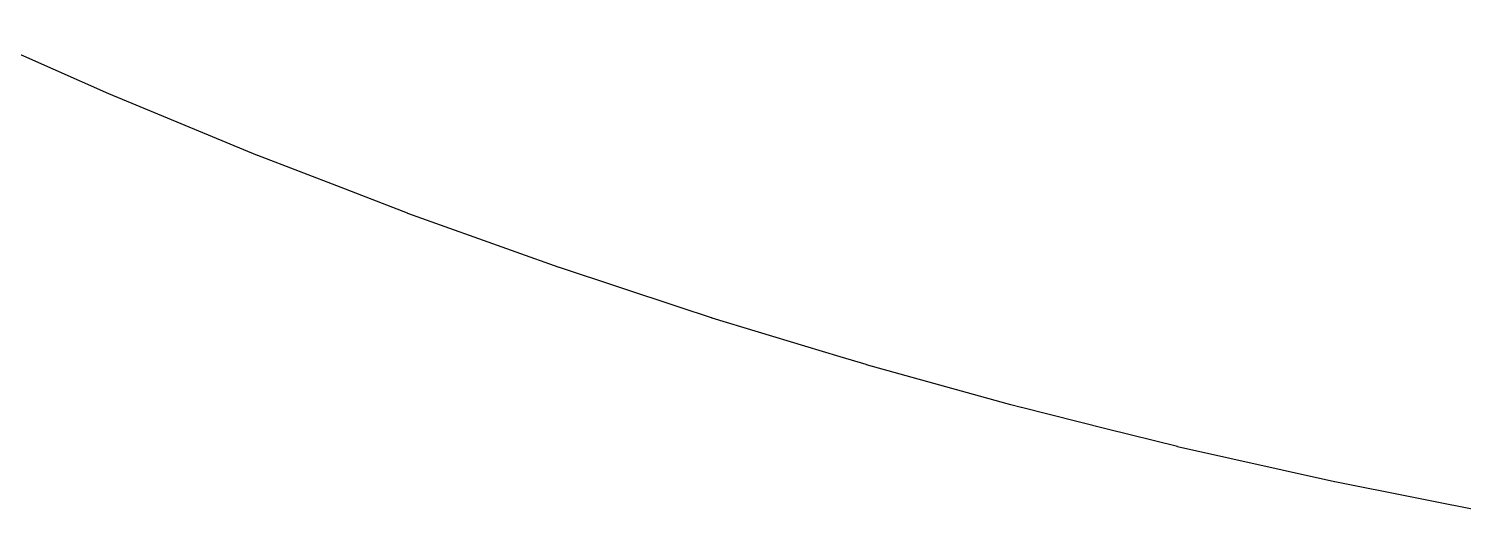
# Model space of a CAD drawing. Header units: inches. Extents: x -2.56 to 2.56, y -2.56 to 2.56.
# Drawn here: x -1.04 to -0.48, y -2.516 to -2.327 of the extents above; entities that cross this region are included whole.
import ezdxf

# ---------------------------------------------------------------- set-up
doc = ezdxf.new("R2010")
doc.units = ezdxf.units.IN
doc.header["$MEASUREMENT"] = 0
doc.layers.add('BLACK', color=250, linetype='CONTINUOUS')

msp = doc.modelspace()

# ---------------------------------------------------------------- linework, layer by layer
at = {"layer": 'BLACK', "linetype": 'CONTINUOUS'}
for p, q in [((-1.00829, -2.35202), (-1.0656, -2.32662)), ((-1.00818, -2.35207), (-1.00829, -2.35202)), ((-0.95027, -2.37606), (-1.00818, -2.35207)), ((-0.95016, -2.3761), (-0.95027, -2.37606)), ((-0.91765, -2.38864), (-0.95016, -2.3761)), ((-0.89167, -2.39866), (-0.91765, -2.38864)), ((-0.89156, -2.3987), (-0.89167, -2.39866)), ((-0.84935, -2.41381), (-0.89156, -2.3987)), ((-0.83254, -2.41982), (-0.84935, -2.41381)), ((-0.83242, -2.41986), (-0.83254, -2.41982)), ((-0.7857, -2.4353), (-0.83242, -2.41986)), ((-0.77313, -2.43945), (-0.7857, -2.4353)), ((-0.7729, -2.43953), (-0.77313, -2.43945)), ((-0.77313, -2.43945), (-0.77313, -2.43945)), ((-0.77279, -2.43956), (-0.7729, -2.43953)), ((-0.73668, -2.45052), (-0.77279, -2.43956)), ((-0.72284, -2.45471), (-0.73668, -2.45052)), ((-0.7128, -2.45776), (-0.72284, -2.45471)), ((-0.71268, -2.45779), (-0.7128, -2.45776)), ((-0.65772, -2.473), (-0.71268, -2.45779)), ((-0.65631, -2.47339), (-0.65772, -2.473)), ((-0.65227, -2.47451), (-0.65631, -2.47339)), ((-0.65215, -2.47454), (-0.65227, -2.47451)), ((-0.61868, -2.48293), (-0.65215, -2.47454)), ((-0.59134, -2.48977), (-0.61868, -2.48293)), ((-0.59123, -2.4898), (-0.59134, -2.48977)), ((-0.53006, -2.50354), (-0.59123, -2.4898)), ((-0.52995, -2.50356), (-0.53006, -2.50354)), ((-0.46846, -2.51579), (-0.52995, -2.50356))]:
    msp.add_line(p, q, dxfattribs=at)

doc.saveas('drawing.dxf')
